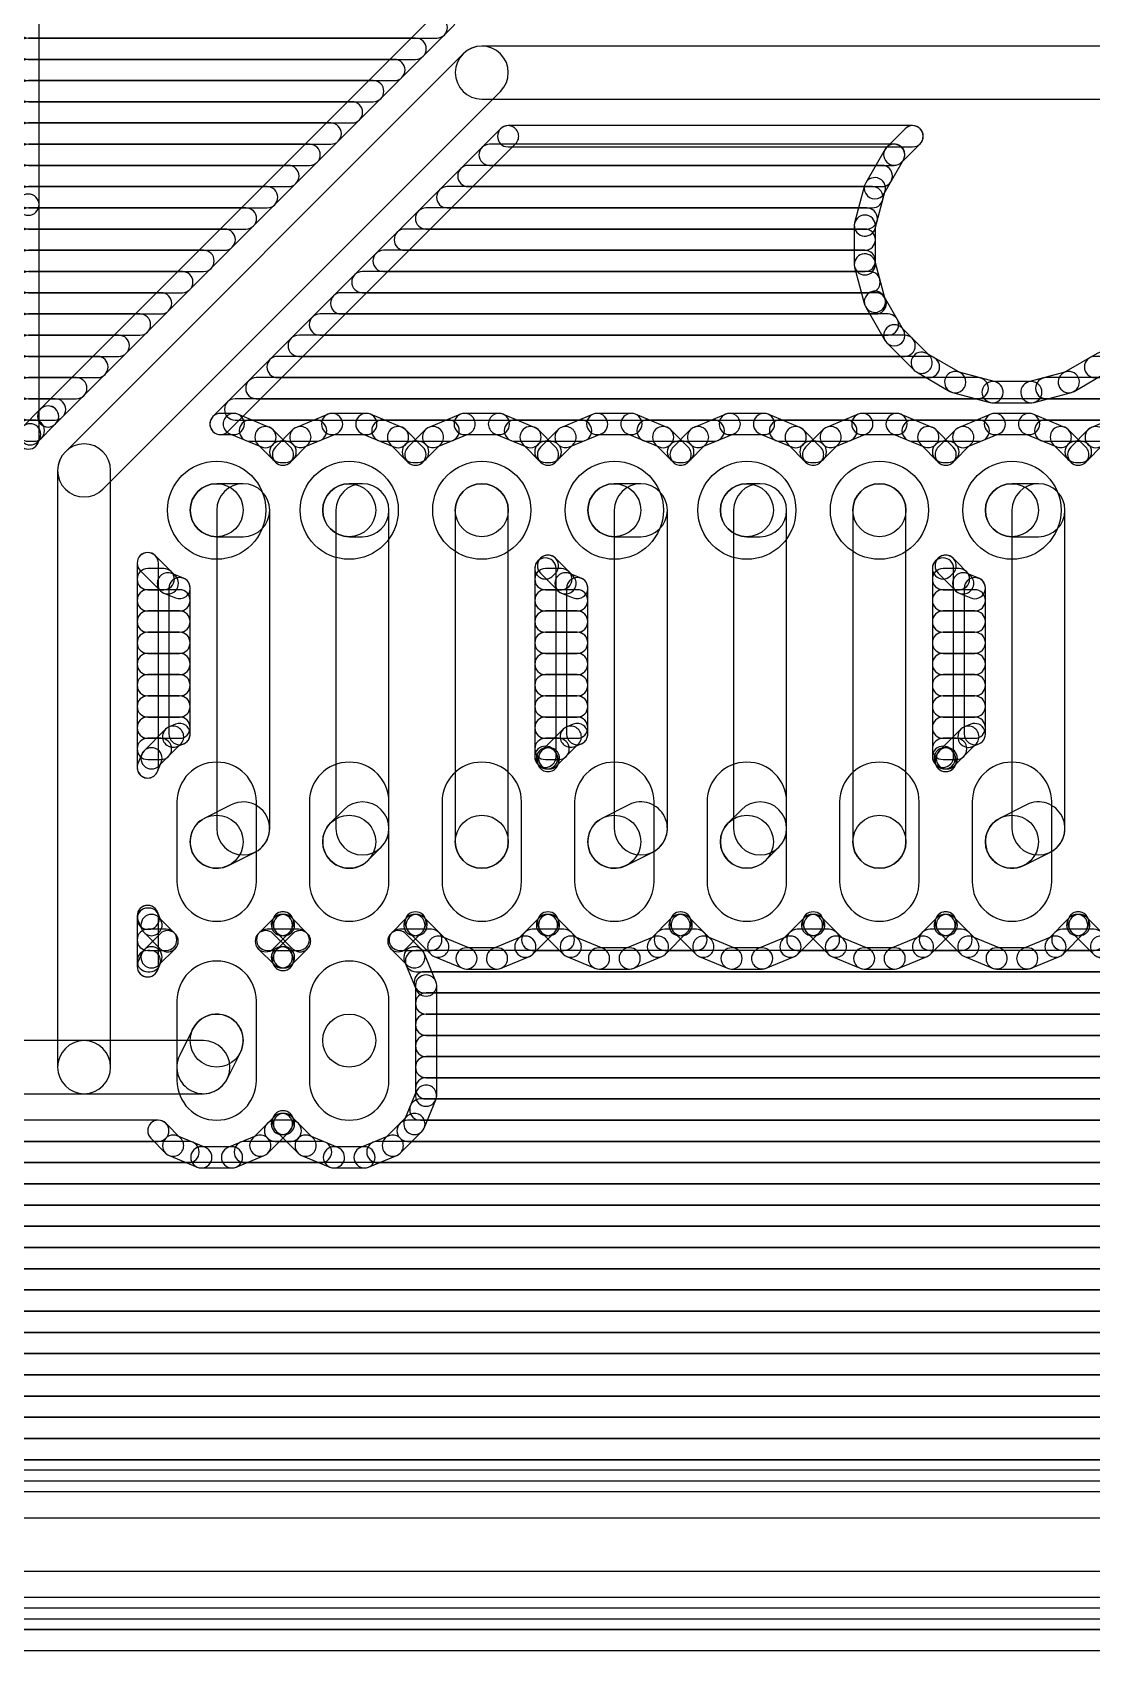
# Model space of a CAD drawing. Extents: x 1 to 104, y 1 to 79.
# Drawn here: x 48.54 to 68.84, y 1.02 to 32.01 of the extents above; entities that cross this region are included whole.
import ezdxf

# ---------------------------------------------------------------- set-up
doc = ezdxf.new("R2010")
doc.units = 0
for name, color, linetype in [('16', 174, 'CONTINUOUS'), ('17', 94, 'CONTINUOUS'), ('44', 250, 'CONTINUOUS')]:
    doc.layers.add(name, color=color, linetype=linetype)

# ---------------------------------------------------------------- blocks, each defined once
blk = doc.blocks.new('ROUNDP')
blk.add_circle((0, 0), 0.5)
blk = doc.blocks.new('LONGP100')
blk.add_lwpolyline([(-0.5, -0.5), (0.5, -0.5, 1), (0.5, 0.5), (-0.5, 0.5, 1)], format="xyb", close=True)

msp = doc.modelspace()

# ---------------------------------------------------------------- linework, layer by layer
at = {"layer": '16'}
for points in [[(48.6664, 28.7135), (48.6664, 33.023, 1), (48.26, 33.023), (48.26, 28.7135, 1)], [(48.4632, 31.9024), (56.2894, 31.9024, 1), (56.2894, 32.3088), (48.4632, 32.3088, 1)], [(56.3157, 32.4193), (48.6957, 24.7993, 1), (48.9831, 24.5119), (56.6031, 32.1319, 1)], [(48.4632, 31.496), (55.883, 31.496, 1), (55.883, 31.9024), (48.4632, 31.9024, 1)], [(49.8892, 23.2628), (57.5092, 30.8828, 1), (56.7908, 31.6012), (49.1708, 23.9812, 1)], [(57.15, 30.734), (73.152, 30.734, 1), (73.152, 31.75), (57.15, 31.75, 1)], [(48.4632, 31.0896), (55.4766, 31.0896, 1), (55.4766, 31.496), (48.4632, 31.496, 1)], [(48.4632, 30.6832), (55.0702, 30.6832, 1), (55.0702, 31.0896), (48.4632, 31.0896, 1)], [(48.4632, 30.2768), (54.6638, 30.2768, 1), (54.6638, 30.6832), (48.4632, 30.6832, 1)], [(48.4632, 29.8704), (54.2574, 29.8704, 1), (54.2574, 30.2768), (48.4632, 30.2768, 1)], [(52.2869, 24.3673), (57.7987, 29.8791, 1), (57.5113, 30.1665), (51.9995, 24.6547, 1)], [(57.655, 29.8196), (65.4059, 29.8196, 1), (65.4059, 30.226), (57.655, 30.226, 1)], [(65.2622, 30.1665), (64.9104, 29.8147, 1), (65.1978, 29.5273), (65.5495, 29.8791, 1)], [(48.4632, 29.464), (53.851, 29.464, 1), (53.851, 29.8704), (48.4632, 29.8704, 1)], [(57.2994, 29.464), (65.0519, 29.464, 1), (65.0519, 29.8704), (57.2994, 29.8704, 1)], [(64.8781, 29.7726), (64.5069, 29.1298, 1), (64.8589, 28.9266), (65.2301, 29.5694, 1)], [(48.4632, 29.0576), (53.4446, 29.0576, 1), (53.4446, 29.464), (48.4632, 29.464, 1)], [(56.893, 29.0576), (64.8172, 29.0576, 1), (64.8172, 29.464), (56.893, 29.464, 1)], [(64.4866, 29.0808), (64.2945, 28.3637, 1), (64.6871, 28.2586), (64.8792, 28.9756, 1)], [(48.4632, 28.6512), (53.0382, 28.6512, 1), (53.0382, 29.0576), (48.4632, 29.0576, 1)], [(48.6664, 24.2324), (48.6664, 28.7135, 1), (48.26, 28.7135), (48.26, 24.2324, 1)], [(56.4866, 28.6512), (64.6364, 28.6512, 1), (64.6364, 29.0576), (56.4866, 29.0576, 1)], [(48.4632, 28.2448), (52.6318, 28.2448, 1), (52.6318, 28.6512), (48.4632, 28.6512, 1)], [(56.0802, 28.2448), (64.5275, 28.2448, 1), (64.5275, 28.6512), (56.0802, 28.6512, 1)], [(48.4632, 27.8384), (52.2254, 27.8384, 1), (52.2254, 28.2448), (48.4632, 28.2448, 1)], [(55.6738, 27.8384), (64.4908, 27.8384, 1), (64.4908, 28.2448), (55.6738, 28.2448, 1)], [(64.2876, 28.3112), (64.2876, 27.5688, 1), (64.694, 27.5688), (64.694, 28.3112, 1)], [(48.4632, 27.432), (51.819, 27.432, 1), (51.819, 27.8384), (48.4632, 27.8384, 1)], [(55.2674, 27.432), (64.4908, 27.432, 1), (64.4908, 27.8384), (55.2674, 27.8384, 1)], [(64.2945, 27.5163), (64.4866, 26.7992, 1), (64.8792, 26.9044), (64.6871, 27.6214, 1)], [(48.4632, 27.0256), (51.4126, 27.0256, 1), (51.4126, 27.432), (48.4632, 27.432, 1)], [(54.861, 27.0256), (64.5819, 27.0256, 1), (64.5819, 27.432), (54.861, 27.432, 1)], [(48.4632, 26.6192), (51.0062, 26.6192, 1), (51.0062, 27.0256), (48.4632, 27.0256, 1)], [(54.4546, 26.6192), (64.6999, 26.6192, 1), (64.6999, 27.0256), (54.4546, 27.0256, 1)], [(64.5069, 26.7502), (64.8781, 26.1074, 1), (65.2301, 26.3106), (64.8589, 26.9534, 1)], [(48.4632, 26.2128), (50.5998, 26.2128, 1), (50.5998, 26.6192), (48.4632, 26.6192, 1)], [(54.0482, 26.2128), (64.9345, 26.2128, 1), (64.9345, 26.6192), (54.0482, 26.6192, 1)], [(64.9104, 26.0653), (65.4353, 25.5404, 1), (65.7227, 25.8278), (65.1978, 26.3527, 1)], [(48.4632, 25.8064), (50.1934, 25.8064, 1), (50.1934, 26.2128), (48.4632, 26.2128, 1)], [(53.6418, 25.8064), (65.2534, 25.8064, 1), (65.2534, 26.2128), (53.6418, 26.2128, 1)], [(48.4632, 25.4), (49.787, 25.4, 1), (49.787, 25.8064), (48.4632, 25.8064, 1)], [(53.2354, 25.4), (65.7191, 25.4, 1), (65.7191, 25.8064), (53.2354, 25.8064, 1)], [(65.4774, 25.5081), (66.1202, 25.1369, 1), (66.3234, 25.4889), (65.6806, 25.8601, 1)], [(68.4998, 25.1369), (69.1426, 25.5081, 1), (68.9394, 25.8601), (68.2966, 25.4889, 1)], [(68.9009, 25.4), (97.1352, 25.4, 1), (97.1352, 25.8064), (68.9009, 25.8064, 1)], [(66.1692, 25.1166), (66.8863, 24.9245, 1), (66.9914, 25.3171), (66.2744, 25.5092, 1)], [(67.7337, 24.9245), (68.4508, 25.1166, 1), (68.3456, 25.5092), (67.6286, 25.3171, 1)], [(48.4632, 24.9936), (49.3806, 24.9936, 1), (49.3806, 25.4), (48.4632, 25.4, 1)], [(52.829, 24.9936), (66.6552, 24.9936, 1), (66.6552, 25.4), (52.829, 25.4, 1)], [(66.9388, 24.9176), (67.6812, 24.9176, 1), (67.6812, 25.324), (66.9388, 25.324, 1)], [(67.9648, 24.9936), (96.1991, 24.9936, 1), (96.1991, 25.4), (67.9648, 25.4, 1)], [(48.4632, 24.5872), (48.9742, 24.5872, 1), (48.9742, 24.9936), (48.4632, 24.9936, 1)], [(48.6957, 24.7993), (48.3527, 24.4563, 1), (48.6401, 24.1689), (48.9831, 24.5119, 1)], [(48.8394, 24.8588), (48.8394, 24.8588, 1), (48.8394, 24.4524), (48.8394, 24.4524, 1)], [(52.4226, 24.5872), (95.7335, 24.5872, 1), (95.7335, 24.9936), (52.4226, 24.9936, 1)], [(48.4632, 24.1808), (48.5678, 24.1808, 1), (48.5678, 24.5872), (48.4632, 24.5872, 1)], [(48.3087, 24.3904), (48.2755, 24.3102, 1), (48.6509, 24.1547), (48.6841, 24.2349, 1)], [(52.3984, 24.7142), (52.1432, 24.7142, 1), (52.1432, 24.3078), (52.3984, 24.3078, 1)], [(53.083, 24.4474), (52.4762, 24.6987, 1), (52.3206, 24.3233), (52.9275, 24.0719, 1)], [(52.705, 24.1808), (53.975, 24.1808, 1), (53.975, 24.5872), (52.705, 24.5872, 1)], [(54.2038, 24.6987), (53.597, 24.4474, 1), (53.7525, 24.0719), (54.3594, 24.3233, 1)], [(54.9384, 24.7142), (54.2816, 24.7142, 1), (54.2816, 24.3078), (54.9384, 24.3078, 1)], [(55.623, 24.4474), (55.0162, 24.6987, 1), (54.8606, 24.3233), (55.4675, 24.0719, 1)], [(55.245, 24.1808), (56.515, 24.1808, 1), (56.515, 24.5872), (55.245, 24.5872, 1)], [(56.7438, 24.6987), (56.137, 24.4474, 1), (56.2925, 24.0719), (56.8994, 24.3233, 1)], [(57.4784, 24.7142), (56.8216, 24.7142, 1), (56.8216, 24.3078), (57.4784, 24.3078, 1)], [(58.163, 24.4474), (57.5562, 24.6987, 1), (57.4006, 24.3233), (58.0075, 24.0719, 1)], [(57.785, 24.1808), (59.055, 24.1808, 1), (59.055, 24.5872), (57.785, 24.5872, 1)], [(59.2838, 24.6987), (58.677, 24.4474, 1), (58.8325, 24.0719), (59.4394, 24.3233, 1)], [(60.0184, 24.7142), (59.3616, 24.7142, 1), (59.3616, 24.3078), (60.0184, 24.3078, 1)], [(60.703, 24.4474), (60.0962, 24.6987, 1), (59.9406, 24.3233), (60.5475, 24.0719, 1)], [(60.325, 24.1808), (61.595, 24.1808, 1), (61.595, 24.5872), (60.325, 24.5872, 1)], [(61.8238, 24.6987), (61.217, 24.4474, 1), (61.3725, 24.0719), (61.9794, 24.3233, 1)], [(62.5584, 24.7142), (61.9016, 24.7142, 1), (61.9016, 24.3078), (62.5584, 24.3078, 1)], [(63.243, 24.4474), (62.6362, 24.6987, 1), (62.4806, 24.3233), (63.0875, 24.0719, 1)], [(62.865, 24.1808), (64.135, 24.1808, 1), (64.135, 24.5872), (62.865, 24.5872, 1)], [(64.3638, 24.6987), (63.757, 24.4474, 1), (63.9125, 24.0719), (64.5194, 24.3233, 1)], [(65.0984, 24.7142), (64.4416, 24.7142, 1), (64.4416, 24.3078), (65.0984, 24.3078, 1)], [(65.783, 24.4474), (65.1762, 24.6987, 1), (65.0206, 24.3233), (65.6275, 24.0719, 1)], [(65.405, 24.1808), (66.675, 24.1808, 1), (66.675, 24.5872), (65.405, 24.5872, 1)], [(66.9038, 24.6987), (66.297, 24.4474, 1), (66.4525, 24.0719), (67.0594, 24.3233, 1)], [(67.6384, 24.7142), (66.9816, 24.7142, 1), (66.9816, 24.3078), (67.6384, 24.3078, 1)], [(68.323, 24.4474), (67.7162, 24.6987, 1), (67.5606, 24.3233), (68.1675, 24.0719, 1)], [(67.945, 24.1808), (69.215, 24.1808, 1), (69.215, 24.5872), (67.945, 24.5872, 1)], [(69.4438, 24.6987), (68.837, 24.4474, 1), (68.9925, 24.0719), (69.5994, 24.3233, 1)], [(53.4837, 24.0685), (53.1489, 24.4033, 1), (52.8615, 24.116), (53.1963, 23.7812, 1)], [(53.2873, 23.7744), (53.3927, 23.7744, 1), (53.3927, 24.1808), (53.2873, 24.1808, 1)], [(53.5311, 24.4033), (53.1963, 24.0685, 1), (53.4837, 23.7812), (53.8185, 24.116, 1)], [(56.0237, 24.0685), (55.6889, 24.4033, 1), (55.4015, 24.116), (55.7363, 23.7812, 1)], [(55.8273, 23.7744), (55.9327, 23.7744, 1), (55.9327, 24.1808), (55.8273, 24.1808, 1)], [(56.0711, 24.4033), (55.7363, 24.0685, 1), (56.0237, 23.7812), (56.3585, 24.116, 1)], [(58.5637, 24.0685), (58.2289, 24.4033, 1), (57.9415, 24.116), (58.2763, 23.7812, 1)], [(58.3673, 23.7744), (58.4727, 23.7744, 1), (58.4727, 24.1808), (58.3673, 24.1808, 1)], [(58.6111, 24.4033), (58.2763, 24.0685, 1), (58.5637, 23.7812), (58.8985, 24.116, 1)], [(61.1037, 24.0685), (60.7689, 24.4033, 1), (60.4815, 24.116), (60.8163, 23.7812, 1)], [(60.9073, 23.7744), (61.0127, 23.7744, 1), (61.0127, 24.1808), (60.9073, 24.1808, 1)], [(61.1511, 24.4033), (60.8163, 24.0685, 1), (61.1037, 23.7812), (61.4385, 24.116, 1)], [(63.6437, 24.0685), (63.3089, 24.4033, 1), (63.0215, 24.116), (63.3563, 23.7812, 1)], [(63.4473, 23.7744), (63.5527, 23.7744, 1), (63.5527, 24.1808), (63.4473, 24.1808, 1)], [(63.6911, 24.4033), (63.3563, 24.0685, 1), (63.6437, 23.7812), (63.9785, 24.116, 1)], [(66.1837, 24.0685), (65.8489, 24.4033, 1), (65.5615, 24.116), (65.8963, 23.7812, 1)], [(65.9873, 23.7744), (66.0927, 23.7744, 1), (66.0927, 24.1808), (65.9873, 24.1808, 1)], [(66.2311, 24.4033), (65.8963, 24.0685, 1), (66.1837, 23.7812), (66.5185, 24.116, 1)], [(68.7237, 24.0685), (68.3889, 24.4033, 1), (68.1015, 24.116), (68.4363, 23.7812, 1)], [(68.5273, 23.7744), (68.6327, 23.7744, 1), (68.6327, 24.1808), (68.5273, 24.1808, 1)], [(68.7711, 24.4033), (68.4363, 24.0685, 1), (68.7237, 23.7812), (69.0585, 24.116, 1)], [(50.038, 12.192), (50.038, 23.622, 1), (49.022, 23.622), (49.022, 12.192, 1)], [(52.578, 23.368), (52.07, 23.368, 1), (52.07, 22.352), (52.578, 22.352, 1)], [(52.07, 22.86), (52.07, 16.764, 1), (53.086, 16.764), (53.086, 22.86, 1)], [(54.864, 23.368), (54.61, 23.368, 1), (54.61, 22.352), (54.864, 22.352, 1)], [(54.356, 22.86), (54.356, 16.764, 1), (55.372, 16.764), (55.372, 22.86, 1)], [(56.642, 22.86), (56.642, 16.51, 1), (57.658, 16.51), (57.658, 22.86, 1)], [(60.198, 23.368), (59.69, 23.368, 1), (59.69, 22.352), (60.198, 22.352, 1)], [(59.69, 22.86), (59.69, 16.764, 1), (60.706, 16.764), (60.706, 22.86, 1)], [(62.484, 23.368), (62.23, 23.368, 1), (62.23, 22.352), (62.484, 22.352, 1)], [(61.976, 22.86), (61.976, 16.764, 1), (62.992, 16.764), (62.992, 22.86, 1)], [(64.262, 22.86), (64.262, 16.51, 1), (65.278, 16.51), (65.278, 22.86, 1)], [(67.818, 23.368), (67.31, 23.368, 1), (67.31, 22.352), (67.818, 22.352, 1)], [(67.31, 22.86), (67.31, 16.764, 1), (68.326, 16.764), (68.326, 22.86, 1)], [(50.9524, 17.933), (50.9524, 21.8459, 1), (50.546, 21.8459), (50.546, 17.933, 1)], [(50.6055, 21.7023), (50.9911, 21.3167, 1), (51.2785, 21.604), (50.8929, 21.9896, 1)], [(50.7492, 21.336), (51.0559, 21.336, 1), (51.0559, 21.7424), (50.7492, 21.7424, 1)], [(58.5129, 21.6007), (58.5637, 21.6515, 1), (58.2763, 21.9388), (58.2255, 21.888, 1)], [(58.5724, 18.1362), (58.5724, 21.7443, 1), (58.166, 21.7443), (58.166, 18.1362, 1)], [(58.3692, 21.336), (58.6759, 21.336, 1), (58.6759, 21.7424), (58.3692, 21.7424, 1)], [(58.2763, 21.6515), (58.6111, 21.3167, 1), (58.8985, 21.604), (58.5637, 21.9388, 1)], [(66.1329, 21.6007), (66.1837, 21.6515, 1), (65.8963, 21.9388), (65.8455, 21.888, 1)], [(66.1924, 18.1362), (66.1924, 21.7443, 1), (65.786, 21.7443), (65.786, 18.1362, 1)], [(65.9892, 21.336), (66.2959, 21.336, 1), (66.2959, 21.7424), (65.9892, 21.7424, 1)], [(65.8963, 21.6515), (66.2311, 21.3167, 1), (66.5185, 21.604), (66.1837, 21.9388, 1)], [(51.057, 21.2726), (51.281, 21.1798, 1), (51.4366, 21.5553), (51.2125, 21.6481, 1)], [(51.1556, 21.3676), (51.1556, 18.572, 1), (51.562, 18.572), (51.562, 21.3676, 1)], [(58.677, 21.2726), (58.901, 21.1798, 1), (59.0566, 21.5553), (58.8325, 21.6481, 1)], [(58.7756, 21.3676), (58.7756, 18.572, 1), (59.182, 18.572), (59.182, 21.3676, 1)], [(66.297, 21.2726), (66.521, 21.1798, 1), (66.6766, 21.5553), (66.4525, 21.6481, 1)], [(66.3956, 21.3676), (66.3956, 18.572, 1), (66.802, 18.572), (66.802, 21.3676, 1)], [(50.7492, 20.9296), (51.3588, 20.9296, 1), (51.3588, 21.336), (50.7492, 21.336, 1)], [(58.3692, 20.9296), (58.9788, 20.9296, 1), (58.9788, 21.336), (58.3692, 21.336, 1)], [(65.9892, 20.9296), (66.5988, 20.9296, 1), (66.5988, 21.336), (65.9892, 21.336, 1)], [(50.7492, 20.5232), (51.3588, 20.5232, 1), (51.3588, 20.9296), (50.7492, 20.9296, 1)], [(58.3692, 20.5232), (58.9788, 20.5232, 1), (58.9788, 20.9296), (58.3692, 20.9296, 1)], [(65.9892, 20.5232), (66.5988, 20.5232, 1), (66.5988, 20.9296), (65.9892, 20.9296, 1)], [(50.7492, 20.1168), (51.3588, 20.1168, 1), (51.3588, 20.5232), (50.7492, 20.5232, 1)], [(58.3692, 20.1168), (58.9788, 20.1168, 1), (58.9788, 20.5232), (58.3692, 20.5232, 1)], [(65.9892, 20.1168), (66.5988, 20.1168, 1), (66.5988, 20.5232), (65.9892, 20.5232, 1)], [(50.7492, 19.7104), (51.3588, 19.7104, 1), (51.3588, 20.1168), (50.7492, 20.1168, 1)], [(58.3692, 19.7104), (58.9788, 19.7104, 1), (58.9788, 20.1168), (58.3692, 20.1168, 1)], [(65.9892, 19.7104), (66.5988, 19.7104, 1), (66.5988, 20.1168), (65.9892, 20.1168, 1)], [(50.7492, 19.304), (51.3588, 19.304, 1), (51.3588, 19.7104), (50.7492, 19.7104, 1)], [(58.3692, 19.304), (58.9788, 19.304, 1), (58.9788, 19.7104), (58.3692, 19.7104, 1)], [(65.9892, 19.304), (66.5988, 19.304, 1), (66.5988, 19.7104), (65.9892, 19.7104, 1)], [(50.7492, 18.8976), (51.3588, 18.8976, 1), (51.3588, 19.304), (50.7492, 19.304, 1)], [(58.3692, 18.8976), (58.9788, 18.8976, 1), (58.9788, 19.304), (58.3692, 19.304, 1)], [(65.9892, 18.8976), (66.5988, 18.8976, 1), (66.5988, 19.304), (65.9892, 19.304, 1)], [(50.7492, 18.4912), (51.3588, 18.4912, 1), (51.3588, 18.8976), (50.7492, 18.8976, 1)], [(51.0918, 18.6646), (50.6774, 18.2502, 1), (50.9648, 17.9628), (51.3792, 18.3772, 1)], [(51.281, 18.7597), (51.1577, 18.7086, 1), (51.3133, 18.3332), (51.4366, 18.3843, 1)], [(58.3692, 18.4912), (58.9788, 18.4912, 1), (58.9788, 18.8976), (58.3692, 18.8976, 1)], [(58.7118, 18.6646), (58.2974, 18.2502, 1), (58.5848, 17.9628), (58.9992, 18.3772, 1)], [(58.901, 18.7597), (58.7777, 18.7086, 1), (58.9333, 18.3332), (59.0566, 18.3843, 1)], [(65.9892, 18.4912), (66.5988, 18.4912, 1), (66.5988, 18.8976), (65.9892, 18.8976, 1)], [(66.3318, 18.6646), (65.9174, 18.2502, 1), (66.2048, 17.9628), (66.6192, 18.3772, 1)], [(66.521, 18.7597), (66.3977, 18.7086, 1), (66.5533, 18.3332), (66.6766, 18.3843, 1)], [(50.7492, 18.0848), (51.0026, 18.0848, 1), (51.0026, 18.4912), (50.7492, 18.4912, 1)], [(50.6333, 18.1843), (50.5615, 18.0107, 1), (50.9369, 17.8552), (51.0088, 18.0287, 1)], [(58.3692, 18.0848), (58.6226, 18.0848, 1), (58.6226, 18.4912), (58.3692, 18.4912, 1)], [(58.5426, 18.2502), (58.5129, 18.2799, 1), (58.2255, 17.9925), (58.2552, 17.9628, 1)], [(58.6077, 18.1333), (58.5867, 18.1843, 1), (58.2112, 18.0287), (58.2323, 17.9778, 1)], [(58.2533, 18.1843), (58.2323, 18.1334, 1), (58.6077, 17.9778), (58.6288, 18.0287, 1)], [(65.9892, 18.0848), (66.2426, 18.0848, 1), (66.2426, 18.4912), (65.9892, 18.4912, 1)], [(66.1626, 18.2502), (66.1329, 18.2799, 1), (65.8455, 17.9925), (65.8752, 17.9628, 1)], [(66.2277, 18.1333), (66.2067, 18.1843, 1), (65.8312, 18.0287), (65.8523, 17.9778, 1)], [(65.8733, 18.1843), (65.8523, 18.1334, 1), (66.2277, 17.9778), (66.2488, 18.0287, 1)], [(52.3508, 17.2184), (51.8428, 16.9644, 1), (52.2972, 16.0556), (52.8052, 16.3096, 1)], [(54.5048, 17.1232), (54.2508, 16.8692, 1), (54.9692, 16.1508), (55.2232, 16.4048, 1)], [(59.9708, 17.2184), (59.4628, 16.9644, 1), (59.9172, 16.0556), (60.4252, 16.3096, 1)], [(62.1248, 17.1232), (61.8708, 16.8692, 1), (62.5892, 16.1508), (62.8432, 16.4048, 1)], [(67.5908, 17.2184), (67.0828, 16.9644, 1), (67.5372, 16.0556), (68.0452, 16.3096, 1)], [(50.9524, 14.123), (50.9524, 15.087, 1), (50.546, 15.087), (50.546, 14.123, 1)], [(50.5615, 15.0093), (50.6333, 14.8357, 1), (51.0088, 14.9913), (50.9369, 15.1648, 1)], [(50.7492, 14.8336), (50.77, 14.8336, 1), (50.77, 15.24), (50.7492, 15.24, 1)], [(50.6774, 14.7698), (50.9859, 14.4613, 1), (51.2733, 14.7487), (50.9648, 15.0572, 1)], [(53.1541, 14.4613), (53.4626, 14.7698, 1), (53.1752, 15.0572), (52.8667, 14.7487, 1)], [(53.5066, 14.8357), (53.5277, 14.8866, 1), (53.1523, 15.0422), (53.1312, 14.9913, 1)], [(53.1523, 14.8866), (53.1733, 14.8357, 1), (53.5488, 14.9912), (53.5277, 15.0422, 1)], [(53.2174, 14.7698), (53.5259, 14.4613, 1), (53.8133, 14.7487), (53.5048, 15.0572, 1)], [(55.6941, 14.4613), (56.0026, 14.7698, 1), (55.7152, 15.0572), (55.4067, 14.7487, 1)], [(56.0466, 14.8357), (56.0677, 14.8866, 1), (55.6923, 15.0422), (55.6712, 14.9913, 1)], [(55.6923, 14.8866), (55.7133, 14.8357, 1), (56.0888, 14.9912), (56.0677, 15.0422, 1)], [(55.7574, 14.7698), (56.1718, 14.3554, 1), (56.4592, 14.6428), (56.0448, 15.0572, 1)], [(58.1282, 14.3554), (58.5426, 14.7698, 1), (58.2552, 15.0572), (57.8408, 14.6428, 1)], [(58.5867, 14.8357), (58.6077, 14.8866, 1), (58.2323, 15.0422), (58.2112, 14.9912, 1)], [(58.2323, 14.8866), (58.2533, 14.8357, 1), (58.6288, 14.9913), (58.6077, 15.0422, 1)], [(58.2974, 14.7698), (58.7118, 14.3554, 1), (58.9992, 14.6428), (58.5848, 15.0572, 1)], [(60.6682, 14.3554), (61.0826, 14.7698, 1), (60.7952, 15.0572), (60.3808, 14.6428, 1)], [(61.1267, 14.8357), (61.1477, 14.8866, 1), (60.7723, 15.0422), (60.7512, 14.9912, 1)], [(60.7723, 14.8866), (60.7933, 14.8357, 1), (61.1688, 14.9913), (61.1477, 15.0422, 1)], [(60.8374, 14.7698), (61.2518, 14.3554, 1), (61.5392, 14.6428), (61.1248, 15.0572, 1)], [(63.2082, 14.3554), (63.6226, 14.7698, 1), (63.3352, 15.0572), (62.9208, 14.6428, 1)], [(63.6667, 14.8357), (63.6877, 14.8866, 1), (63.3123, 15.0422), (63.2912, 14.9912, 1)], [(63.3123, 14.8866), (63.3333, 14.8357, 1), (63.7088, 14.9913), (63.6877, 15.0422, 1)], [(63.3774, 14.7698), (63.7918, 14.3554, 1), (64.0792, 14.6428), (63.6648, 15.0572, 1)], [(65.7482, 14.3554), (66.1626, 14.7698, 1), (65.8752, 15.0572), (65.4608, 14.6428, 1)], [(66.2067, 14.8357), (66.2277, 14.8866, 1), (65.8523, 15.0422), (65.8312, 14.9912, 1)], [(65.8523, 14.8866), (65.8733, 14.8357, 1), (66.2488, 14.9913), (66.2277, 15.0422, 1)], [(65.9174, 14.7698), (66.3318, 14.3554, 1), (66.6192, 14.6428), (66.2048, 15.0572, 1)], [(68.2882, 14.3554), (68.7026, 14.7698, 1), (68.4152, 15.0572), (68.0008, 14.6428, 1)], [(68.7467, 14.8357), (68.7677, 14.8866, 1), (68.3923, 15.0422), (68.3712, 14.9912, 1)], [(68.3923, 14.8866), (68.4133, 14.8357, 1), (68.7888, 14.9913), (68.7677, 15.0422, 1)], [(68.4574, 14.7698), (68.8718, 14.3554, 1), (69.1592, 14.6428), (68.7448, 15.0572, 1)], [(50.7492, 14.4272), (51.1042, 14.4272, 1), (51.1042, 14.8336), (50.7492, 14.8336, 1)], [(50.9859, 14.7487), (50.6774, 14.4402, 1), (50.9648, 14.1528), (51.2733, 14.4613, 1)], [(53.4626, 14.4402), (53.1541, 14.7487, 1), (52.8667, 14.4613), (53.1752, 14.1528, 1)], [(53.0358, 14.4272), (53.6442, 14.4272, 1), (53.6442, 14.8336), (53.0358, 14.8336, 1)], [(53.5259, 14.7487), (53.2174, 14.4402, 1), (53.5048, 14.1528), (53.8133, 14.4613, 1)], [(56.0026, 14.4402), (55.6941, 14.7487, 1), (55.4067, 14.4613), (55.7152, 14.1528, 1)], [(55.5758, 14.4272), (56.1842, 14.4272, 1), (56.1842, 14.8336), (55.5758, 14.8336, 1)], [(56.2377, 14.3113), (56.7792, 14.0871, 1), (56.9347, 14.4625), (56.3933, 14.6868, 1)], [(57.5208, 14.0871), (58.0623, 14.3113, 1), (57.9067, 14.6868), (57.3653, 14.4625, 1)], [(58.1158, 14.4272), (58.7242, 14.4272, 1), (58.7242, 14.8336), (58.1158, 14.8336, 1)], [(58.7777, 14.3113), (59.3192, 14.0871, 1), (59.4747, 14.4625), (58.9333, 14.6868, 1)], [(60.0608, 14.0871), (60.6023, 14.3113, 1), (60.4467, 14.6868), (59.9053, 14.4625, 1)], [(60.6558, 14.4272), (61.2642, 14.4272, 1), (61.2642, 14.8336), (60.6558, 14.8336, 1)], [(61.3177, 14.3113), (61.8592, 14.0871, 1), (62.0147, 14.4625), (61.4733, 14.6868, 1)], [(62.6008, 14.0871), (63.1423, 14.3113, 1), (62.9867, 14.6868), (62.4453, 14.4625, 1)], [(63.1958, 14.4272), (63.8042, 14.4272, 1), (63.8042, 14.8336), (63.1958, 14.8336, 1)], [(63.8577, 14.3113), (64.3992, 14.0871, 1), (64.5547, 14.4625), (64.0133, 14.6868, 1)], [(65.1408, 14.0871), (65.6823, 14.3113, 1), (65.5267, 14.6868), (64.9853, 14.4625, 1)], [(65.7358, 14.4272), (66.3442, 14.4272, 1), (66.3442, 14.8336), (65.7358, 14.8336, 1)], [(66.3977, 14.3113), (66.9392, 14.0871, 1), (67.0947, 14.4625), (66.5533, 14.6868, 1)], [(67.6808, 14.0871), (68.2223, 14.3113, 1), (68.0667, 14.6868), (67.5253, 14.4625, 1)], [(68.2758, 14.4272), (68.8842, 14.4272, 1), (68.8842, 14.8336), (68.2758, 14.8336, 1)], [(68.9377, 14.3113), (69.4792, 14.0871, 1), (69.6347, 14.4625), (69.0933, 14.6868, 1)], [(50.6333, 14.3743), (50.5615, 14.2007, 1), (50.9369, 14.0452), (51.0088, 14.2187, 1)], [(50.7492, 14.0208), (50.7911, 14.0208, 1), (50.7911, 14.4272), (50.7492, 14.4272, 1)], [(53.5277, 14.3234), (53.5067, 14.3743, 1), (53.1312, 14.2187), (53.1523, 14.1678, 1)], [(53.1734, 14.3743), (53.1523, 14.3234, 1), (53.5277, 14.1678), (53.5488, 14.2187, 1)], [(56.2709, 13.8328), (56.0466, 14.3743, 1), (55.6712, 14.2187), (55.8955, 13.6773, 1)], [(55.8889, 14.0208), (92.5098, 14.0208, 1), (92.5098, 14.4272), (55.8889, 14.4272, 1)], [(56.857, 14.0716), (57.443, 14.0716, 1), (57.443, 14.478), (56.857, 14.478, 1)], [(59.397, 14.0716), (59.983, 14.0716, 1), (59.983, 14.478), (59.397, 14.478, 1)], [(61.937, 14.0716), (62.523, 14.0716, 1), (62.523, 14.478), (61.937, 14.478, 1)], [(64.477, 14.0716), (65.063, 14.0716, 1), (65.063, 14.478), (64.477, 14.478, 1)], [(67.017, 14.0716), (67.603, 14.0716, 1), (67.603, 14.478), (67.017, 14.478, 1)], [(56.0573, 13.6144), (92.1034, 13.6144, 1), (92.1034, 14.0208), (56.0573, 14.0208, 1)], [(56.2864, 11.645), (56.2864, 13.755, 1), (55.88, 13.755), (55.88, 11.645, 1)], [(56.0832, 13.208), (91.697, 13.208, 1), (91.697, 13.6144), (56.0832, 13.6144, 1)], [(52.2704, 11.9648), (52.5244, 12.4728, 1), (51.6156, 12.9272), (51.3616, 12.4192, 1)], [(56.0832, 12.8016), (91.2906, 12.8016, 1), (91.2906, 13.208), (56.0832, 13.208, 1)], [(56.0832, 12.3952), (90.8842, 12.3952, 1), (90.8842, 12.8016), (56.0832, 12.8016, 1)], [(42.672, 11.684), (49.53, 11.684, 1), (49.53, 12.7), (42.672, 12.7, 1)], [(49.53, 11.684), (51.816, 11.684, 1), (51.816, 12.7), (49.53, 12.7, 1)], [(56.0832, 11.9888), (90.4778, 11.9888, 1), (90.4778, 12.3952), (56.0832, 12.3952, 1)], [(56.0466, 11.0257), (56.2709, 11.5672, 1), (55.8955, 11.7227), (55.6712, 11.1813, 1)], [(56.0832, 11.5824), (90.0714, 11.5824, 1), (90.0714, 11.9888), (56.0832, 11.9888, 1)], [(55.9731, 11.176), (89.665, 11.176, 1), (89.665, 11.5824), (55.9731, 11.5824, 1)], [(43.177, 10.7696), (50.9518, 10.7696, 1), (50.9518, 11.176), (43.177, 11.176, 1)], [(50.8081, 10.8291), (51.0918, 10.5454, 1), (51.3792, 10.8328), (51.0955, 11.1165, 1)], [(53.0482, 10.5454), (53.4626, 10.9598, 1), (53.1752, 11.2472), (52.7608, 10.8328, 1)], [(53.1882, 10.7696), (53.4918, 10.7696, 1), (53.4918, 11.176), (53.1882, 11.176, 1)], [(53.5067, 11.0257), (53.5277, 11.0766, 1), (53.1523, 11.2322), (53.1312, 11.1813, 1)], [(53.1523, 11.0766), (53.1734, 11.0257, 1), (53.5488, 11.1813), (53.5277, 11.2322, 1)], [(53.2174, 10.9598), (53.6318, 10.5454, 1), (53.9192, 10.8328), (53.5048, 11.2472, 1)], [(55.5882, 10.5454), (56.0026, 10.9598, 1), (55.7152, 11.2472), (55.3008, 10.8328, 1)], [(55.7282, 10.7696), (89.2586, 10.7696, 1), (89.2586, 11.176), (55.7282, 11.176, 1)], [(51.1577, 10.5013), (51.6992, 10.2771, 1), (51.8547, 10.6525), (51.3133, 10.8768, 1)], [(52.4408, 10.2771), (52.9823, 10.5013, 1), (52.8267, 10.8768), (52.2853, 10.6525, 1)], [(53.6977, 10.5013), (54.2392, 10.2771, 1), (54.3947, 10.6525), (53.8533, 10.8768, 1)], [(54.9808, 10.2771), (55.5223, 10.5013, 1), (55.3667, 10.8768), (54.8253, 10.6525, 1)], [(42.7706, 10.3632), (51.5317, 10.3632, 1), (51.5317, 10.7696), (42.7706, 10.7696, 1)], [(51.777, 10.2616), (52.363, 10.2616, 1), (52.363, 10.668), (51.777, 10.668, 1)], [(52.6083, 10.3632), (54.0717, 10.3632, 1), (54.0717, 10.7696), (52.6083, 10.7696, 1)], [(54.317, 10.2616), (54.903, 10.2616, 1), (54.903, 10.668), (54.317, 10.668, 1)], [(55.1483, 10.3632), (88.8522, 10.3632, 1), (88.8522, 10.7696), (55.1483, 10.7696, 1)], [(42.3642, 9.9568), (88.4458, 9.9568, 1), (88.4458, 10.3632), (42.3642, 10.3632, 1)], [(41.9578, 9.5504), (88.0394, 9.5504, 1), (88.0394, 9.9568), (41.9578, 9.9568, 1)], [(32.8769, 9.144), (87.633, 9.144, 1), (87.633, 9.5504), (32.8769, 9.5504, 1)], [(32.4705, 8.7376), (87.2266, 8.7376, 1), (87.2266, 9.144), (32.4705, 9.144, 1)], [(39.6718, 8.3312), (86.8202, 8.3312, 1), (86.8202, 8.7376), (39.6718, 8.7376, 1)], [(40.0782, 7.9248), (86.4138, 7.9248, 1), (86.4138, 8.3312), (40.0782, 8.3312, 1)], [(40.4846, 7.5184), (86.0074, 7.5184, 1), (86.0074, 7.9248), (40.4846, 7.9248, 1)], [(40.891, 7.112), (85.601, 7.112, 1), (85.601, 7.5184), (40.891, 7.5184, 1)], [(41.2974, 6.7056), (85.1946, 6.7056, 1), (85.1946, 7.112), (41.2974, 7.112, 1)], [(41.7038, 6.2992), (84.7882, 6.2992, 1), (84.7882, 6.7056), (41.7038, 6.7056, 1)], [(42.1102, 5.8928), (84.3818, 5.8928, 1), (84.3818, 6.2992), (42.1102, 6.2992, 1)], [(42.5166, 5.4864), (83.9754, 5.4864, 1), (83.9754, 5.8928), (42.5166, 5.8928, 1)], [(42.923, 5.08), (83.569, 5.08, 1), (83.569, 5.4864), (42.923, 5.4864, 1)], [(43.3294, 4.6736), (83.1626, 4.6736, 1), (83.1626, 5.08), (43.3294, 5.08, 1)], [(43.7181, 4.2672), (82.7562, 4.2672, 1), (82.7562, 4.6736), (43.7181, 4.6736, 1)], [(82.553, 4.4704), (45.4775, 4.4704, 1), (45.4775, 4.064), (82.553, 4.064, 1)], [(83.058, 3.556), (45.72, 3.556, 1), (45.72, 2.54), (83.058, 2.54, 1)], [(47.2124, 1.6256), (83.3005, 1.6256, 1), (83.3005, 2.032), (47.2124, 2.032, 1)], [(47.1283, 1.4224), (103.8608, 1.4224, 1), (103.8608, 1.8288), (47.1283, 1.8288, 1)], [(99.9176, 1.4224), (46.7341, 1.4224, 1), (46.7341, 1.016), (99.9176, 1.016, 1)], [(46.7341, 1.016), (99.9176, 1.016, 1), (99.9176, 1.4224), (46.7341, 1.4224, 1)]]:
    msp.add_lwpolyline(points, format="xyb", close=True, dxfattribs=at)
at = {"layer": '44'}
for centre in [(52.07, 22.86), (54.61, 22.86), (57.15, 22.86), (59.69, 22.86), (62.23, 22.86), (64.77, 22.86), (67.31, 22.86), (52.07, 16.51), (54.61, 16.51), (57.15, 16.51), (59.69, 16.51), (62.23, 16.51), (64.77, 16.51), (67.31, 16.51), (52.07, 12.7), (54.61, 12.7)]:
    msp.add_circle(centre, 0.508, dxfattribs=at)

# ---------------------------------------------------------------- block references
at = {"layer": '17', "rotation": 90}
for name, p, xscale, yscale in [('ROUNDP', (52.07, 22.86), 1.8796, 1.8796), ('ROUNDP', (54.61, 22.86), 1.8796, 1.8796), ('ROUNDP', (57.15, 22.86), 1.8796, 1.8796), ('ROUNDP', (59.69, 22.86), 1.8796, 1.8796), ('ROUNDP', (62.23, 22.86), 1.8796, 1.8796), ('ROUNDP', (64.77, 22.86), 1.8796, 1.8796), ('ROUNDP', (67.31, 22.86), 1.8796, 1.8796), ('LONGP100', (52.07, 16.51), 1.524, 1.524), ('LONGP100', (54.61, 16.51), 1.524, 1.524), ('LONGP100', (57.15, 16.51), 1.524, 1.524), ('LONGP100', (59.69, 16.51), 1.524, 1.524), ('LONGP100', (62.23, 16.51), 1.524, 1.524), ('LONGP100', (64.77, 16.51), 1.524, 1.524), ('LONGP100', (67.31, 16.51), 1.524, 1.524), ('LONGP100', (52.07, 12.7), 1.524, 1.524), ('LONGP100', (54.61, 12.7), 1.524, 1.524)]:
    msp.add_blockref(name, p, dxfattribs=dict(at, xscale=xscale, yscale=yscale))

doc.saveas('drawing.dxf')
